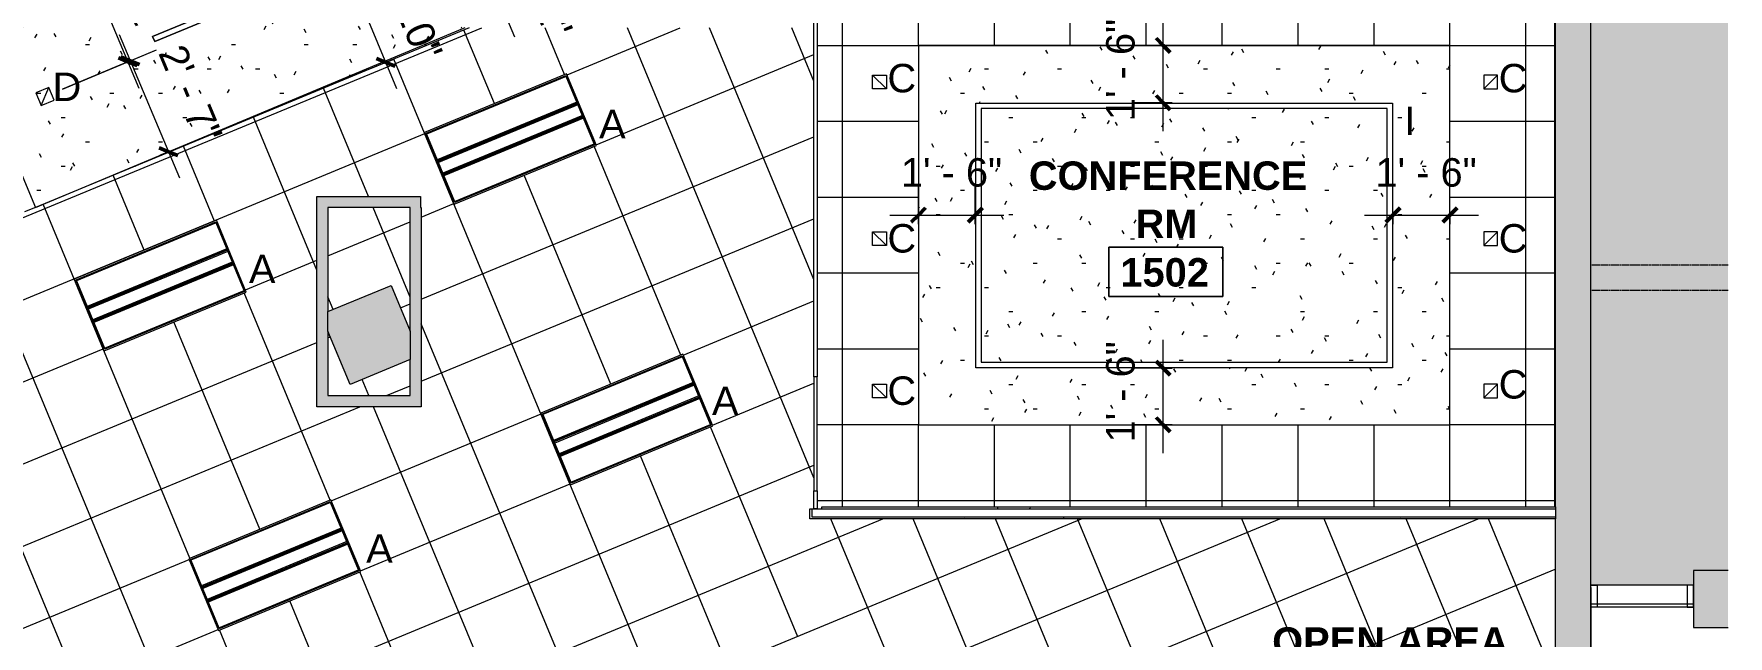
# Model space of a CAD drawing. Header units: inches. Extents: x 488 to 2071, y 800 to 2512.
# Drawn here: x 1535 to 2071, y 1372 to 1562 of the extents above; entities that cross this region are included whole.
import ezdxf

# ---------------------------------------------------------------- set-up
doc = ezdxf.new("R2010")
doc.units = ezdxf.units.IN
doc.header["$MEASUREMENT"] = 0
doc.linetypes.add('IMPORT-HIDDEN _2_', pattern=[0.375, 0.25, -0.125])
for name, color, linetype, lineweight in [('A-ANNO-DIMS', 211, 'Continuous', 9), ('A-ANNO-DIMS-96', 211, 'Continuous', 9), ('A-AREA-IDEN', 2, 'Continuous', 9), ('A-CLNG', 13, 'Continuous', 13), ('A-CLNG-PATT', 13, 'Continuous', 13), ('A-DETL-GENF', 92, 'Continuous', 9), ('A-Flor-Shel-Tptn', 8, 'Continuous', 9), ('A-GLAZ-CURT', 52, 'Continuous', 9), ('A-Glaz-Shel', 8, 'Continuous', 9), ('A-Glaz-Shel-Sill', 8, 'Continuous', 9), ('A-WALL', 113, 'Continuous', 9), ('A-Wall-Abov', 8, 'IMPORT-HIDDEN _2_', 9), ('A-WALL-PATT', 111, 'Continuous', 13), ('A-Wall-Shel', 8, 'Continuous', 9), ('A-Wall-Shel-Fill', 8, 'Continuous', 9), ('E-LITE-EQPM', 33, 'Continuous', 9), ('E-LITE-EQPM-IDEN', 33, 'Continuous', 9), ('I-WALL', 2, 'Continuous', 9), ('S-Cols', 8, 'Continuous', 9), ('S-Cols-Fill', 8, 'Continuous', 9)]:
    doc.layers.add(name, color=color, linetype=linetype, lineweight=lineweight)
doc.styles.add('Arial', font='arial.ttf', dxfattribs={"height": 9})
doc.styles.add('Swis721 Lt BT', font='swissl.ttf', dxfattribs={"height": 9})
doc.styles.add('Swis721 Lt BT_B', font='', dxfattribs={"height": 9})
doc.styles.get('Swis721 Lt BT_B').set_extended_font_data('Swis721 Lt BT', bold=True)
doc.dimstyles.new('OTJ_-_3_32__Linear__1_2__Tolerance', dxfattribs={"dimscale": 12, "dimtxt": 9.497835, "dimasz": 0.375, "dimexe": 0.75, "dimexo": 0.5, "dimgap": 0.5, "dimtad": 1, "dimdec": 1, "dimrnd": 0.5, "dimzin": 3, "dimdsep": 46, "dimlunit": 4, "dimtxsty": 'Swis721 Lt BT', "dimblk1": 'OBLIQUE', "dimblk2": 'OBLIQUE', "dimsah": 1, "dimcen": 0.09, "dimdle": 0.75, "dimazin": 0, "dimtfac": 1, "dimtdec": 4, "dimtix": 1, "dimtmove": 0, "dimatfit": 3, "dimfxl": 1, "dimtvp": 1, "dimfrac": 2, "dimtolj": 1, "dimtzin": 0, "dimarcsym": 2})
pattern_1 = [(0, (0, 0), (30.72, 7.68), [1.267, -21.773, 1.267, -21.773, -122.88]), (0, (0, 0), (30.72, 7.68), [-46.08, 1.267, -44.813, 1.267, -21.773, -53.76]), (0, (0, 0), (30.72, 7.68), [-115.2, 1.267, -14.093, 1.267, -37.133]), (120, (11.52, 3.84), (-22.011075, 22.7643), [1.267, -21.773, 1.267, -21.773, -122.88]), (120, (11.52, 3.84), (-22.011075, 22.7643), [-46.08, 1.267, -44.813, 1.267, -21.773, -53.76]), (120, (11.52, 3.84), (-22.011075, 22.7643), [-115.2, 1.267, -14.093, 1.267, -37.133]), (240, (15.36, 19.2), (-8.708925, -30.4443), [1.267, -21.773, 1.267, -21.773, -122.88]), (240, (15.36, 19.2), (-8.708925, -30.4443), [-46.08, 1.267, -44.813, 1.267, -21.773, -53.76]), (240, (15.36, 19.2), (-8.708925, -30.4443), [-115.2, 1.267, -14.093, 1.267, -37.133])]

# ---------------------------------------------------------------- blocks, each defined once
blk = doc.blocks.new('Revit Link EDITED_dwg-5488103-Level 1 REFLECTED CEILING PLAN')
at = {"layer": 'A-Wall-Shel-Fill'}
h = blk.add_hatch(color=7, dxfattribs=at)
h.paths.add_polyline_path([(1972.22, 1280.32), (2027.09, 1303.05), (2027.09, 1656.01), (2026.97, 1656.01), (2026.97, 1303.14), (1972.17, 1280.44)], flags=0)
h.paths.add_polyline_path([(2002.84, 1305.05), (2005.83, 1306.29), (2005.5, 1306.29), (2002.84, 1305.19)], flags=0)
h.paths.add_polyline_path([(2015.97, 1322.04), (2015.97, 1409.06), (2015.84, 1409.06), (2015.84, 1322.04)], flags=0)
h.paths.add_polyline_path([(2015.84, 1412.81), (2015.97, 1412.81), (2015.97, 1645.02), (2015.84, 1645.02), (2015.84, 1449.17)], flags=0)
at = {"layer": 'S-Cols-Fill'}
blk.add_hatch(color=7, dxfattribs=at).paths.add_polyline_path([(2059.59, 1374.68), (2070.51, 1374.68), (2070.51, 1392.68), (2059.59, 1392.68), (2059.59, 1388.04)], flags=0)
at = {"layer": 'A-Glaz-Shel', "color": 7}
blk.add_line((2059.59, 1382.04), (2027.09, 1382.04), dxfattribs=at)
at = {"layer": 'A-Glaz-Shel', "color": 7, "flags": 128}
for points in [[(2027.09, 1381.04), (2027.09, 1388.04), (2029.09, 1388.04), (2029.09, 1381.04)], [(2059.59, 1381.04), (2059.59, 1388.04), (2057.59, 1388.04), (2057.59, 1381.04)]]:
    blk.add_lwpolyline(points, close=True, dxfattribs=at)
at = {"layer": 'A-Glaz-Shel-Sill', "color": 7}
for p, q in [((2059.59, 1388.04), (2027.09, 1388.04)), ((2059.59, 1381.04), (2027.09, 1381.04))]:
    blk.add_line(p, q, dxfattribs=at)
at = {"layer": 'A-Wall-Abov', "color": 7}
for p, q in [((2070.51, 1489.3), (2027.09, 1489.3)), ((2070.51, 1481.29), (2027.09, 1481.29))]:
    blk.add_line(p, q, dxfattribs=at)
at = {"layer": 'A-Wall-Shel', "color": 7}
for p, q in [((2015.84, 1478.47), (2015.84, 1584.47)), ((2015.84, 1473.47), (2015.84, 1412.81))]:
    blk.add_line(p, q, dxfattribs=at)
at = {"layer": 'A-Wall-Shel', "color": 7, "flags": 128}
blk.add_lwpolyline([(1972.17, 1280.44), (1972.22, 1280.32), (2027.09, 1303.05), (2027.09, 1656.01), (2026.97, 1656.01)], dxfattribs=at)
blk.add_lwpolyline([(2027.09, 1387.3), (2027.09, 1303.05)], close=True, dxfattribs=at)
at = {"layer": 'S-Cols', "color": 7, "flags": 128}
blk.add_lwpolyline([(2070.51, 1392.68), (2059.59, 1392.68), (2059.59, 1374.68), (2070.51, 1374.68)], dxfattribs=at)
blk = doc.blocks.new('System Panel - Glazed-5474411-Level 1 REFLECTED CEILING PLAN')
at = {"layer": 'A-GLAZ-CURT', "lineweight": 13}
for p, q in [((-86.15, 0.75), (-86.15, 1.75)), ((-86.15, 1.75), (44.4, 1.75)), ((44.4, 0.75), (-86.15, 0.75)), ((44.4, 1.75), (44.4, 0.75)), ((80.4, 0.75), (80.4, 1.75)), ((80.4, 1.75), (86.15, 1.75)), ((86.15, 0.75), (80.4, 0.75)), ((86.15, 1.75), (86.15, 0.75))]:
    blk.add_line(p, q, dxfattribs=at)
at = {"layer": 'A-GLAZ-CURT'}
for p, q in [((80.4, 1.75), (44.4, 1.75)), ((44.4, 0.75), (80.4, 0.75))]:
    blk.add_line(p, q, dxfattribs=at)
blk = doc.blocks.new('L-Recessed Square Downlight - 4_ 2-5471035-Level 1 REFLECTED CEILING PLAN')
at = {"layer": 'E-LITE-EQPM'}
for p, q in [((-2.1875, -2.1875), (-2.1875, 2.1875)), ((-2.1875, 2.1875), (2.1875, 2.1875)), ((-2.1875, 2.1875), (2.1875, -2.1875)), ((2.1875, 2.1875), (2.1875, -2.1875)), ((2.1875, -2.1875), (-2.1875, -2.1875))]:
    blk.add_line(p, q, dxfattribs=at)
blk = doc.blocks.new('Lighting-Recessed-Axis-Sculpt - SCR-B4-300-80-35-F-4-5384504-Level 1 REFLECTED CEILING PLAN')
at = {"layer": 'A-DETL-GENF'}
for p, q in [((-24.085, -0.875), (-24.085, 0.875)), ((-24.085, 0.875), (24.085, 0.875)), ((24.085, 0.875), (-24.085, 0.875)), ((-24.085, 0.875), (-24.085, -0.875)), ((24.085, 0.875), (24.085, -0.875)), ((24.085, -0.875), (24.085, 0.875)), ((24.085, -0.875), (-24.085, -0.875)), ((-24.085, -0.875), (24.085, -0.875))]:
    blk.add_line(p, q, dxfattribs=at)
blk = doc.blocks.new('L-Recessed Square Downlight - 4_-4552743-Level 1 REFLECTED CEILING PLAN')
at = {"layer": 'E-LITE-EQPM'}
for p, q in [((-2.1875, -2.1875), (-2.1875, 2.1875)), ((-2.1875, 2.1875), (2.1875, 2.1875)), ((-2.1875, 2.1875), (2.1875, -2.1875)), ((2.1875, 2.1875), (2.1875, -2.1875)), ((2.1875, -2.1875), (-2.1875, -2.1875))]:
    blk.add_line(p, q, dxfattribs=at)
blk = doc.blocks.new('L-Recessed Square Downlight - 4_-5391201-Level 1 REFLECTED CEILING PLAN')
at = {"layer": 'E-LITE-EQPM'}
for p, q in [((2.1875, 2.1875), (-2.1875, 2.1875)), ((-2.1875, 2.1875), (-2.1875, -2.1875)), ((-2.1875, -2.1875), (2.1875, 2.1875)), ((2.1875, -2.1875), (2.1875, 2.1875)), ((-2.1875, -2.1875), (2.1875, -2.1875))]:
    blk.add_line(p, q, dxfattribs=at)
blk = doc.blocks.new('SCULPT_RECESSED_2X2 - SCR-B4-300-80-35-F-2x2-5383146-Level 1 REFLECTED CEILING PLAN')
at = {"layer": 'A-DETL-GENF'}
for p, q in [((-65.885, 41.885), (-65.885, -41.885)), ((65.885, 41.885), (-65.885, 41.885)), ((-64.135, -40.135), (-64.135, 40.135)), ((-64.135, 40.135), (64.135, 40.135)), ((64.135, 40.135), (64.135, -40.135)), ((65.885, -41.885), (65.885, 41.885)), ((-65.885, -41.885), (65.885, -41.885)), ((64.135, -40.135), (-64.135, -40.135))]:
    blk.add_line(p, q, dxfattribs=at)
blk = doc.blocks.new('L-Recessed-Axis-Plano - 2 X 4-4550867-Level 1 REFLECTED CEILING PLAN')
at = {"layer": 'E-LITE-EQPM'}
for p, q in [((23.91, 11.87), (-23.91, 11.87)), ((-23.91, 11.87), (-23.91, -11.88)), ((-23.87, -11.56), (-23.87, 11.56)), ((-23.87, 11.56), (23.88, 11.56)), ((23.88, 11.56), (23.88, -11.56)), ((23.91, -11.88), (23.91, 11.87)), ((-23.87, 2.74), (23.88, 2.74)), ((23.88, 2.51), (-23.87, 2.51)), ((-23.87, 2.3), (23.88, 2.3)), ((-23.87, 2.2), (23.88, 2.2)), ((-23.87, 1.83), (23.88, 1.83)), ((-23.87, -1.83), (23.88, -1.83)), ((-23.87, -2.2), (23.88, -2.2)), ((-23.87, -2.3), (23.88, -2.3)), ((-23.87, -2.51), (23.88, -2.51)), ((-23.87, -2.74), (23.88, -2.74)), ((-23.91, -11.88), (23.91, -11.88)), ((23.88, -11.56), (-23.87, -11.56))]:
    blk.add_line(p, q, dxfattribs=at)
blk = doc.blocks.new('DIMBLOCK41-Level 1 REFLECTED CEILING PLAN')
at = {"layer": 'A-ANNO-DIMS-96'}
for p, q in [((1685.9, 1601.76), (1664.25, 1592.69)), ((1687.1, 1561.43), (1669.07, 1604.47)), ((1672.55, 1596.17), (1685.9, 1601.76)), ((1675.75, 1566.44), (1691.92, 1573.21)), ((1683.62, 1569.73), (1675.75, 1566.44))]:
    blk.add_line(p, q, dxfattribs=at)
at = {"layer": 'A-ANNO-DIMS-96', "lineweight": 50}
for p, q in [((1672.55, 1596.17), (1669.6, 1597.38)), ((1672.55, 1596.17), (1675.49, 1594.97)), ((1683.62, 1569.73), (1680.68, 1570.94)), ((1683.62, 1569.73), (1686.57, 1568.53))]:
    blk.add_line(p, q, dxfattribs=at)
at = {"layer": 'A-ANNO-DIMS-96', "color": 0, "insert": (1685.18, 1612.65), "char_height": 9, "width": 59.1579, "attachment_point": 1, "rotation": 292.7241, "line_spacing_factor": 1.005062, "style": 'Swis721 Lt BT'}
blk.add_mtext('2\' - 4 1/2"', dxfattribs=at)
blk = doc.blocks.new('_Oblique')
at = {"color": 0, "linetype": 'ByBlock', "lineweight": -2}
blk.add_line((-0.5, -0.5), (0.5, 0.5), dxfattribs=at)
blk = doc.blocks.new('DIMBLOCK45-Level 1 REFLECTED CEILING PLAN')
at = {"layer": 'A-ANNO-DIMS-96'}
for p, q in [((1649.75, 1545.11), (1629.82, 1593.22)), ((1623.27, 1580.77), (1641.58, 1588.35)), ((1633.26, 1584.91), (1623.27, 1580.77)), ((1648.91, 1554.5), (1637.99, 1549.98)), ((1646.3, 1553.43), (1648.91, 1554.5))]:
    blk.add_line(p, q, dxfattribs=at)
at = {"layer": 'A-ANNO-DIMS-96', "lineweight": 50}
for p, q in [((1633.26, 1584.91), (1630.32, 1586.13)), ((1633.26, 1584.91), (1636.2, 1583.69)), ((1646.3, 1553.43), (1643.36, 1554.64)), ((1646.3, 1553.43), (1649.24, 1552.21))]:
    blk.add_line(p, q, dxfattribs=at)
at = {"layer": 'A-ANNO-DIMS-96', "color": 0, "insert": (1649.59, 1592.57), "char_height": 9, "width": 42.8759, "attachment_point": 1, "rotation": 292.5, "line_spacing_factor": 1.005062, "style": 'Swis721 Lt BT'}
blk.add_mtext('2\' - 10"', dxfattribs=at)
blk = doc.blocks.new('DIMBLOCK48-Level 1 REFLECTED CEILING PLAN')
at = {"layer": 'A-ANNO-DIMS-96'}
for p, q in [((1530.84, 1577.07), (1559.61, 1589.12)), ((1551.31, 1585.65), (1530.84, 1577.07)), ((1551.31, 1585.65), (1568.19, 1545.33)), ((1546.1, 1545.84), (1573.02, 1557.11)), ((1564.72, 1553.64), (1546.1, 1545.84))]:
    blk.add_line(p, q, dxfattribs=at)
at = {"layer": 'A-ANNO-DIMS-96', "lineweight": 50}
for p, q in [((1551.31, 1585.65), (1548.36, 1586.85)), ((1551.31, 1585.65), (1554.25, 1584.44)), ((1564.72, 1553.64), (1561.77, 1554.84)), ((1564.72, 1553.64), (1567.66, 1552.43))]:
    blk.add_line(p, q, dxfattribs=at)
at = {"layer": 'A-ANNO-DIMS-96', "color": 0, "insert": (1571.34, 1584.46), "char_height": 9, "width": 20.443, "attachment_point": 1, "rotation": 292.7241, "line_spacing_factor": 1.005062, "style": 'Swis721 Lt BT'}
blk.add_mtext('EQ', dxfattribs=at)
blk = doc.blocks.new('DIMBLOCK50-Level 1 REFLECTED CEILING PLAN')
at = {"layer": 'A-ANNO-DIMS-96'}
for p, q in [((1562.04, 1562.27), (1581.06, 1516.87)), ((1544.09, 1545), (1573.82, 1557.45)), ((1565.52, 1553.97), (1544.09, 1545)), ((1574.98, 1524.08), (1585.88, 1528.65)), ((1577.58, 1525.17), (1574.98, 1524.08))]:
    blk.add_line(p, q, dxfattribs=at)
at = {"layer": 'A-ANNO-DIMS-96', "lineweight": 50}
for p, q in [((1565.52, 1553.97), (1562.57, 1555.18)), ((1565.52, 1553.97), (1568.46, 1552.76)), ((1577.58, 1525.17), (1574.63, 1526.37)), ((1577.58, 1525.17), (1580.52, 1523.96))]:
    blk.add_line(p, q, dxfattribs=at)
at = {"layer": 'A-ANNO-DIMS-96', "color": 0, "insert": (1582.55, 1559.95), "char_height": 9, "width": 34.9159, "attachment_point": 1, "rotation": 292.7241, "line_spacing_factor": 1.005062, "style": 'Swis721 Lt BT'}
blk.add_mtext('2\' - 7"', dxfattribs=at)
blk = doc.blocks.new('DIMBLOCK51-Level 1 REFLECTED CEILING PLAN')
at = {"layer": 'A-ANNO-DIMS-96'}
for p, q in [((1891.95, 1531.69), (1891.95, 1567.81)), ((1894.77, 1558.81), (1882.95, 1558.81)), ((1891.95, 1558.81), (1894.77, 1558.81)), ((1894.77, 1540.69), (1882.95, 1540.69)), ((1891.95, 1540.69), (1894.77, 1540.69))]:
    blk.add_line(p, q, dxfattribs=at)
at = {"layer": 'A-ANNO-DIMS-96', "lineweight": 50}
for p, q in [((1891.95, 1558.81), (1889.7, 1561.06)), ((1891.95, 1558.81), (1894.2, 1556.56)), ((1891.95, 1540.69), (1889.7, 1542.94)), ((1891.95, 1540.69), (1894.2, 1538.44))]:
    blk.add_line(p, q, dxfattribs=at)
at = {"layer": 'A-ANNO-DIMS-96', "color": 0, "insert": (1873.93, 1535.2), "char_height": 9, "width": 34.9159, "attachment_point": 1, "rotation": 90, "line_spacing_factor": 1.005062, "style": 'Swis721 Lt BT'}
blk.add_mtext('1\' - 6"', dxfattribs=at)
blk = doc.blocks.new('DIMBLOCK52-Level 1 REFLECTED CEILING PLAN')
at = {"layer": 'A-ANNO-DIMS-96'}
for p, q in [((1891.95, 1429.81), (1891.95, 1465.69)), ((1894.77, 1456.69), (1882.95, 1456.69)), ((1891.95, 1456.69), (1894.77, 1456.69)), ((1894.77, 1438.81), (1882.95, 1438.81)), ((1891.95, 1438.81), (1894.77, 1438.81))]:
    blk.add_line(p, q, dxfattribs=at)
at = {"layer": 'A-ANNO-DIMS-96', "lineweight": 50}
for p, q in [((1891.95, 1456.69), (1889.7, 1458.94)), ((1891.95, 1456.69), (1894.2, 1454.44)), ((1891.95, 1438.81), (1889.7, 1441.06)), ((1891.95, 1438.81), (1894.2, 1436.56))]:
    blk.add_line(p, q, dxfattribs=at)
at = {"layer": 'A-ANNO-DIMS-96', "color": 0, "insert": (1873.93, 1433.2), "char_height": 9, "width": 34.9159, "attachment_point": 1, "rotation": 90, "line_spacing_factor": 1.005062, "style": 'Swis721 Lt BT'}
blk.add_mtext('1\' - 6"', dxfattribs=at)
blk = doc.blocks.new('DIMBLOCK53-Level 1 REFLECTED CEILING PLAN')
at = {"layer": 'A-ANNO-DIMS-96'}
for p, q in [((1814.59, 1502.31), (1814.59, 1514.13)), ((1832.59, 1502.31), (1832.59, 1514.13)), ((1805.59, 1505.13), (1841.59, 1505.13)), ((1814.59, 1505.13), (1814.59, 1502.31)), ((1832.59, 1505.13), (1832.59, 1502.31))]:
    blk.add_line(p, q, dxfattribs=at)
at = {"layer": 'A-ANNO-DIMS-96', "lineweight": 50}
for p, q in [((1814.59, 1505.13), (1812.34, 1502.88)), ((1814.59, 1505.13), (1816.84, 1507.38)), ((1832.59, 1505.13), (1830.34, 1502.88)), ((1832.59, 1505.13), (1834.84, 1507.38))]:
    blk.add_line(p, q, dxfattribs=at)
at = {"layer": 'A-ANNO-DIMS-96', "color": 0, "insert": (1809.05, 1523.14), "char_height": 9, "width": 34.9159, "attachment_point": 1, "line_spacing_factor": 1.005062, "style": 'Swis721 Lt BT'}
blk.add_mtext('1\' - 6"', dxfattribs=at)
blk = doc.blocks.new('DIMBLOCK54-Level 1 REFLECTED CEILING PLAN')
at = {"layer": 'A-ANNO-DIMS-96'}
for p, q in [((1964.59, 1502.31), (1964.59, 1514.13)), ((1982.59, 1502.31), (1982.59, 1514.13)), ((1955.59, 1505.13), (1991.59, 1505.13)), ((1964.59, 1505.13), (1964.59, 1502.31)), ((1982.59, 1505.13), (1982.59, 1502.31))]:
    blk.add_line(p, q, dxfattribs=at)
at = {"layer": 'A-ANNO-DIMS-96', "lineweight": 50}
for p, q in [((1964.59, 1505.13), (1962.34, 1502.88)), ((1964.59, 1505.13), (1966.84, 1507.38)), ((1982.59, 1505.13), (1980.34, 1502.88)), ((1982.59, 1505.13), (1984.84, 1507.38))]:
    blk.add_line(p, q, dxfattribs=at)
at = {"layer": 'A-ANNO-DIMS-96', "color": 0, "insert": (1959.05, 1523.14), "char_height": 9, "width": 34.9159, "attachment_point": 1, "line_spacing_factor": 1.005062, "style": 'Swis721 Lt BT'}
blk.add_mtext('1\' - 6"', dxfattribs=at)
blk = doc.blocks.new('Room Tag - Room Name and Number-3379422-Level 1 REFLECTED CEILING PLAN')
at = {"layer": 'A-AREA-IDEN'}
for p, q in [((-0.1881, -0.1636), (-0.1881, -0.0018)), ((-0.1881, -0.0018), (0.1869, -0.0018)), ((0.1869, -0.0018), (-0.1881, -0.0018)), ((-0.1881, -0.0018), (-0.1881, -0.1636)), ((0.1869, -0.0018), (0.1869, -0.1636)), ((0.1869, -0.1636), (0.1869, -0.0018)), ((0.1869, -0.1636), (-0.1881, -0.1636)), ((-0.1881, -0.1636), (0.1869, -0.1636))]:
    blk.add_line(p, q, dxfattribs=at)

msp = doc.modelspace()

# ---------------------------------------------------------------- hatches: boundary and pattern name
at = {"layer": 'A-CLNG-PATT'}
h = msp.add_hatch(dxfattribs=at)
h.set_pattern_fill('FP_5', color=256, style=0, pattern_type=2)
h.set_pattern_definition(pattern_1)
h.paths.add_polyline_path([(1535.52, 1507.54), (1672.67, 1564.35), (1781.24, 1564.37), (1781.24, 1584.5), (1780.3, 1584.5), (1780.3, 1588.25), (1805.24, 1588.25), (1805.24, 1769.17), (1703.95, 1727.21), (1704.12, 1726.81), (1699.37, 1724.84), (1699.29, 1725.02), (1617.09, 1690.97), (1670.22, 1564.12), (1666.76, 1562.67), (1602.71, 1715.59), (1471.81, 1661.35), (1535.52, 1507.55)], flags=0)
h.paths.add_polyline_path([(1573.22, 1560.04), (1572.55, 1561.66), (1617.06, 1580.09), (1617.73, 1578.47), (1599.99, 1571.13)], flags=0)
h.paths.add_polyline_path([(1691.46, 1604), (1663.59, 1670.57), (1665.2, 1671.25), (1693.08, 1604.68)], flags=0)
h.paths.add_polyline_path([(1555.49, 1605.48), (1554.82, 1607.1), (1599.32, 1625.53), (1599.99, 1623.91), (1572.72, 1612.62)], flags=0)
h.paths.add_polyline_path([(1737.71, 1623.34), (1709.83, 1689.91), (1711.44, 1690.59), (1739.32, 1624.02)], flags=0)
h.paths.add_polyline_path([(1783.9, 1642.81), (1756.02, 1709.37), (1757.63, 1710.05), (1785.51, 1643.48)], flags=0)
h.paths.add_polyline_path([(1535.81, 1650.12), (1535.14, 1651.73), (1579.64, 1670.17), (1580.31, 1668.55), (1562.38, 1661.12)], flags=0)
h.paths.add_polyline_path([(1702.51, 1730.68), (1805.24, 1773.25), (1805.24, 1799.21), (1692.85, 1752.66), (1701.87, 1730.88), (1702.35, 1731.08), (1702.43, 1730.88)], flags=0)
h = msp.add_hatch(dxfattribs=at)
h.set_pattern_fill('FP_13', color=256, style=0, pattern_type=2)
h.set_pattern_definition([(112.5, (1719.683, 1634.152), (22.1731, 9.1844), []), (22.5, (1719.683, 1634.152), (9.1844, -22.1731), [])])
h.paths.add_polyline_path([(1495.18, 965.76), (1520.47, 1007.38), (1520.42, 1007.42), (1521.83, 1009.49), (1521.9, 1009.49), (1550.86, 1048.07), (1550.82, 1048.11), (1552.41, 1050.04), (1552.46, 1050), (1585.04, 1085.64), (1585, 1085.68), (1586.77, 1087.44), (1586.81, 1087.4), (1622.68, 1119.73), (1622.65, 1119.78), (1624.58, 1121.36), (1624.62, 1121.31), (1663.44, 1150.03), (1663.41, 1150.08), (1665.49, 1151.46), (1665.52, 1151.42), (1706.94, 1176.25), (1706.91, 1176.3), (1709.12, 1177.48), (1709.14, 1177.43), (1746.19, 1194.97), (1743.76, 1200.84), (1745.52, 1201.6), (1744.14, 1204.82), (1742.42, 1204.08), (1739.96, 1210), (1756.13, 1216.7), (1762.17, 1202.11), (1969.11, 1287.83), (1967.97, 1290.6), (2002.84, 1305.05), (2002.84, 1322.04), (2015.84, 1322.04), (2015.84, 1409.06), (1780.3, 1409.06), (1780.3, 1412.19), (1781.59, 1412.19), (1781.59, 1564.44), (1781.24, 1564.44), (1781.24, 1564.37), (1781.11, 1564.35), (1672.67, 1564.35), (1532.07, 1506.11), (1467.75, 1659.69), (1348.08, 1610.12), (1358.61, 1584.7), (1268.78, 1547.45), (1299.54, 1473.19), (1299.48, 1473.17), (1301.6, 1468.06), (1377.13, 1436.77), (1377.19, 1436.93), (1381.81, 1435.01), (1381.77, 1434.82), (1517.37, 1376.19), (1527.89, 1401.58), (1531.35, 1400.15), (1520.47, 1373.86), (1518.04, 1374.87), (1371.65, 1021.44), (1495.18, 965.76)], flags=0)
h.paths.add_polyline_path([(1370.73, 1021.85), (1517.12, 1375.25), (1517, 1375.3), (1370.62, 1021.9)], flags=0)
h.paths.add_polyline_path([(1472.76, 1037.87), (1463.36, 1060.56), (1508.29, 1079.17), (1517.69, 1056.48), (1472.89, 1037.92)], flags=0)
h.paths.add_polyline_path([(1445.16, 1104.51), (1435.76, 1127.2), (1480.68, 1145.81), (1490.08, 1123.12), (1445.29, 1104.56)], flags=0)
h.paths.add_polyline_path([(1547.48, 1109.34), (1535.11, 1121.72), (1545.14, 1131.76), (1547.1, 1128.16), (1550.17, 1129.83), (1548.31, 1133.26), (1559.85, 1121.72), (1554, 1115.86), (1552.04, 1117.6), (1549.72, 1114.99), (1551.52, 1113.38), (1549.23, 1111.1)], flags=0)
h.paths.add_polyline_path([(1556.02, 1150.43), (1546.62, 1173.12), (1591.55, 1191.73), (1600.95, 1169.04), (1556.15, 1150.48)], flags=0)
h.paths.add_polyline_path([(1666.89, 1196.35), (1657.49, 1219.05), (1702.41, 1237.65), (1711.81, 1214.96), (1667.02, 1196.41)], flags=0)
h.paths.add_polyline_path([(1519.46, 1238.71), (1510.06, 1261.4), (1554.98, 1280.01), (1564.38, 1257.32), (1519.59, 1238.76)], flags=0)
h.paths.add_polyline_path([(1777.76, 1242.27), (1768.36, 1264.97), (1813.28, 1283.58), (1822.68, 1260.88), (1777.88, 1242.33)], flags=0)
h.paths.add_polyline_path([(1630.32, 1284.63), (1620.92, 1307.32), (1665.85, 1325.93), (1675.25, 1303.24), (1630.45, 1284.69)], flags=0)
h.paths.add_polyline_path([(1888.62, 1288.2), (1879.22, 1310.89), (1924.15, 1329.5), (1933.54, 1306.8), (1888.75, 1288.25)], flags=0)
h.paths.add_polyline_path([(1741.19, 1330.55), (1731.79, 1353.25), (1776.71, 1371.85), (1786.11, 1349.16), (1741.32, 1330.61)], flags=0)
h.paths.add_polyline_path([(1593.42, 1373.74), (1584.02, 1396.43), (1628.94, 1415.04), (1638.34, 1392.34), (1593.54, 1373.79)], flags=0)
h.paths.add_polyline_path([(1704.66, 1419.81), (1695.26, 1442.51), (1740.18, 1461.12), (1749.58, 1438.42), (1704.79, 1419.87)], flags=0)
h.paths.add_polyline_path([(1468.97, 1425.62), (1459.57, 1448.31), (1504.49, 1466.92), (1513.89, 1444.22), (1469.1, 1425.67)], flags=0)
h.paths.add_polyline_path([(1654, 1444.5), (1624.5, 1444.5), (1624.5, 1511), (1657.25, 1511), (1657.25, 1507.5), (1657.5, 1507.5), (1657.5, 1444.5), (1657.25, 1444.5)], flags=0)
h.paths.add_polyline_path([(1638.34, 1448), (1654, 1448), (1654, 1459.42), (1634.99, 1451.54), (1628, 1468.36), (1628, 1448)], flags=0)
h.paths.add_polyline_path([(1351.11, 1455.52), (1341.71, 1478.21), (1386.63, 1496.82), (1396.03, 1474.13), (1351.24, 1455.57)], flags=0)
h.paths.add_polyline_path([(1557.23, 1462.18), (1547.83, 1484.87), (1592.76, 1503.48), (1602.16, 1480.78), (1557.36, 1462.23)], flags=0)
h.paths.add_polyline_path([(1654, 1468.36), (1654, 1507.5), (1628, 1507.5), (1628, 1474.63), (1647.98, 1482.9), (1653.98, 1468.41)], flags=0)
h.paths.add_polyline_path([(1440.74, 1492.65), (1431.34, 1515.34), (1476.26, 1533.95), (1485.66, 1511.26), (1441.14, 1492.81)], flags=0)
h.paths.add_polyline_path([(1667.9, 1508.56), (1658.5, 1531.25), (1703.42, 1549.86), (1712.82, 1527.17), (1668.03, 1508.61)], flags=0)
h.paths.add_polyline_path([(1323.82, 1521.39), (1314.42, 1544.08), (1359.35, 1562.69), (1368.75, 1540), (1323.95, 1521.44)], flags=0)
h.paths.add_polyline_path([(1412.43, 1558.4), (1403.03, 1581.1), (1447.95, 1599.71), (1457.35, 1577.01), (1412.56, 1558.46)], flags=0)
h = msp.add_hatch(dxfattribs=at)
h.set_pattern_fill('FP_12', color=256, style=0, pattern_type=2)
h.set_pattern_definition([(0, (1886.595, 1534.813), (0, -24), []), (270, (1886.595, 1534.813), (-24, -1e-15), [])])
h.paths.add_polyline_path([(1782.59, 1412.19), (1784.05, 1412.19), (1784.05, 1412.81), (2015.59, 1412.81), (2015.59, 1584.47), (1954.16, 1584.47), (1950.75, 1583.06), (1950.16, 1584.47), (1782.59, 1584.47), (1782.59, 1412.81)], flags=0)
h.paths.add_polyline_path([(1924.15, 1438.81), (1814.59, 1438.81), (1814.59, 1558.81), (1982.59, 1558.81), (1982.59, 1438.81), (1936.66, 1438.81)], flags=0)
h.paths.add_polyline_path([(1965.43, 1588.22), (2015.59, 1588.22), (2015.58, 1645.02), (1908.3, 1645.02), (1908.3, 1588.22), (1948.61, 1588.22), (1944.63, 1597.84), (1959.41, 1603.96), (1965.53, 1589.18), (1963.22, 1588.22), (1964.71, 1588.22)], flags=0)
h.paths.add_polyline_path([(1944.63, 1606.67), (1934.28, 1606.67), (1934.28, 1631.24), (1982.91, 1631.24), (1982.91, 1606.67), (1944.93, 1606.67)], flags=0)
h = msp.add_hatch(dxfattribs=at)
h.set_pattern_fill('FP_1', color=256, style=0, pattern_type=2)
h.set_pattern_definition(pattern_1)
h.paths.add_polyline_path([(1982.59, 1438.81), (1982.59, 1558.81), (1814.59, 1558.81), (1814.59, 1438.81), (1872.7, 1438.81)], flags=0)
h.paths.add_polyline_path([(1964.48, 1456.81), (1832.71, 1456.81), (1832.71, 1540.58), (1964.48, 1540.58), (1964.48, 1458.56)], flags=0)
h.paths.add_polyline_path([(1834.46, 1458.56), (1962.73, 1458.56), (1962.73, 1538.83), (1834.46, 1538.83)], flags=0)
at = {"layer": 'A-DETL-GENF'}
msp.add_hatch(color=9, dxfattribs=at).paths.add_polyline_path([(2059.59, 1388.04), (2059.59, 1392.68), (2070.51, 1392.68), (2070.51, 1614.7), (2069.91, 1614.52), (2067.56, 1614.29), (2065.22, 1614.52), (2062.97, 1615.2), (2060.9, 1616.31), (2059.08, 1617.8), (2057.59, 1619.62), (2056.48, 1621.7), (2055.8, 1623.95), (2055.56, 1626.29), (2055.8, 1628.63), (2056.48, 1630.88), (2057.59, 1632.95), (2059.08, 1634.77), (2060.9, 1636.27), (2062.97, 1637.37), (2065.22, 1638.06), (2067.56, 1638.29), (2069.91, 1638.06), (2070.51, 1637.87), (2070.51, 1971.31), (2069.41, 1970.97), (2067.06, 1970.74), (2064.72, 1970.97), (2062.47, 1971.65), (2060.4, 1972.76), (2058.58, 1974.26), (2057.09, 1976.07), (2055.98, 1978.15), (2055.3, 1980.4), (2055.06, 1982.74), (2055.3, 1985.08), (2055.98, 1987.33), (2057.09, 1989.41), (2058.58, 1991.23), (2060.4, 1992.72), (2062.47, 1993.83), (2064.72, 1994.51), (2067.06, 1994.74), (2069.41, 1994.51), (2070.51, 1994.18), (2070.51, 2213.29), (2059.59, 2213.29), (2059.59, 2217.29), (2027.09, 2217.29), (2027.09, 1957.29), (2026.97, 1957.29), (2026.97, 1862.29), (2002.3, 1862.29), (2002.3, 1817.26), (1999.3, 1817.26), (1999.3, 1778.26), (2002.3, 1778.26), (2002.3, 1738.51), (1987.3, 1738.51), (1987.3, 1716.24), (1982.3, 1716.24), (1982.3, 1739.29), (1981.3, 1739.29), (1981.3, 1652.29), (1982.3, 1652.29), (1982.3, 1674.24), (1987.3, 1674.24), (1987.3, 1656.02), (2027.09, 1656.01), (2027.09, 1388.04)], flags=0)
at = {"layer": 'A-WALL'}
msp.add_hatch(color=250, dxfattribs=at).paths.add_polyline_path([(1634.99, 1451.54), (1654, 1459.42), (1653.98, 1468.41), (1647.98, 1482.9), (1628, 1474.63), (1628, 1468.41), (1634.42, 1452.91)], flags=0)
at = {"layer": 'A-WALL-PATT', "lineweight": 9}
h = msp.add_hatch(dxfattribs=at)
h.set_pattern_fill('FP_1', color=256, style=0, pattern_type=2)
h.set_pattern_definition(pattern_1)
h.paths.add_polyline_path([(1534.95, 1507.32), (1535.53, 1507.56), (1471.22, 1661.12), (1470.64, 1660.88), (1534.86, 1507.54)], flags=0)
for points in [[(2015.97, 1310.49), (2026.97, 1315.04), (2026.97, 1656.01), (2015.97, 1656.01), (2015.97, 1315.04)], [(1624.5, 1448), (1628, 1448), (1628, 1511), (1624.5, 1511), (1624.5, 1449.17)], [(1657.25, 1507.5), (1657.25, 1511), (1628, 1511), (1628, 1507.5), (1654, 1507.5)], [(1654, 1448), (1657.5, 1448), (1657.5, 1507.5), (1654, 1507.5), (1654, 1449.17)], [(1657.25, 1444.5), (1657.5, 1444.5), (1657.5, 1448), (1624.5, 1448), (1624.5, 1444.5), (1654, 1444.5)]]:
    msp.add_hatch(color=7, dxfattribs=at).paths.add_polyline_path(points, flags=0)
h = msp.add_hatch(dxfattribs=at)
h.set_pattern_fill('FP_1', color=256, style=0, pattern_type=2)
h.set_pattern_definition(pattern_1)
h.paths.add_polyline_path([(2015.97, 1409.06), (2015.97, 1409.69), (1780.92, 1409.69), (1780.92, 1409.06), (2015.84, 1409.06)], flags=0)
h = msp.add_hatch(dxfattribs=at)
h.set_pattern_fill('FP_1', color=256, style=0, pattern_type=2)
h.set_pattern_definition(pattern_1)
h.paths.add_polyline_path([(2015.97, 1412.19), (2015.97, 1412.81), (1784.05, 1412.81), (1784.05, 1412.19), (2015.84, 1412.19)], flags=0)

# ---------------------------------------------------------------- linework, layer by layer
at = {"layer": 'A-CLNG'}
for p, q in [((2015.59, 1584.47), (2015.59, 1412.81)), ((1672.67, 1564.35), (1535.52, 1507.54)), ((1535.53, 1507.56), (1671.34, 1564.44)), ((1982.59, 1558.81), (1814.59, 1558.81)), ((1814.59, 1558.81), (1814.59, 1438.81)), ((1982.59, 1438.81), (1982.59, 1558.81)), ((1703.42, 1549.86), (1658.5, 1531.25)), ((1712.82, 1527.17), (1703.42, 1549.86)), ((1658.5, 1531.25), (1667.9, 1508.56)), ((1667.9, 1508.56), (1712.82, 1527.17)), ((1592.76, 1503.48), (1547.83, 1484.87)), ((1602.16, 1480.78), (1592.76, 1503.48)), ((1547.83, 1484.87), (1557.23, 1462.18)), ((1557.23, 1462.18), (1602.16, 1480.78)), ((1740.18, 1461.12), (1695.26, 1442.51)), ((1749.58, 1438.42), (1740.18, 1461.12)), ((1695.26, 1442.51), (1704.66, 1419.81)), ((1704.66, 1419.81), (1749.58, 1438.42)), ((1814.59, 1438.81), (1982.59, 1438.81)), ((1628.94, 1415.04), (1584.02, 1396.43)), ((1638.34, 1392.34), (1628.94, 1415.04)), ((2015.84, 1409.06), (2015.84, 1322.04)), ((1584.02, 1396.43), (1593.42, 1373.74)), ((1593.42, 1373.74), (1638.34, 1392.34))]:
    msp.add_line(p, q, dxfattribs=at)
at = {"layer": 'A-WALL', "color": 55, "lineweight": 20}
for p, q in [((2026.97, 1656.01), (2026.97, 1303.14)), ((2015.97, 1412.81), (2015.97, 1645.02)), ((1628, 1474.63), (1647.98, 1482.9)), ((1647.98, 1482.9), (1654, 1468.36)), ((1634.99, 1451.54), (1628, 1468.41)), ((1654, 1459.42), (1634.99, 1451.54)), ((2015.97, 1310.49), (2015.97, 1409.06))]:
    msp.add_line(p, q, dxfattribs=at)
at = {"layer": 'A-WALL'}
for p, q in [((1628, 1468.41), (1628, 1474.63)), ((1654, 1468.36), (1654, 1459.42))]:
    msp.add_line(p, q, dxfattribs=at)
at = {"layer": 'A-WALL', "lineweight": 13}
for p, q in [((1780.92, 1412.19), (1780.92, 1409.69)), ((1780.92, 1409.69), (2015.97, 1409.69)), ((1784.05, 1412.19), (2015.97, 1412.19)), ((2015.97, 1412.81), (2015.97, 1409.06))]:
    msp.add_line(p, q, dxfattribs=at)
at = {"layer": 'I-WALL', "lineweight": 13}
for p, q in [((1471.22, 1661.12), (1535.53, 1507.56)), ((1535.53, 1507.56), (1532.07, 1506.11)), ((1780.3, 1409.06), (1780.3, 1412.19)), ((1780.3, 1412.19), (1784.05, 1412.19)), ((2015.97, 1409.06), (1780.3, 1409.06)), ((1784.05, 1412.19), (1784.05, 1412.81)), ((1784.05, 1412.81), (2015.97, 1412.81))]:
    msp.add_line(p, q, dxfattribs=at)
at = {"layer": 'I-WALL', "color": 55, "lineweight": 20}
for p, q in [((1624.5, 1444.5), (1624.5, 1511)), ((1624.5, 1511), (1657.25, 1511)), ((1657.25, 1511), (1657.25, 1507.5)), ((1628, 1507.5), (1628, 1474.63)), ((1654, 1507.5), (1628, 1507.5)), ((1654, 1468.36), (1654, 1507.5)), ((1657.25, 1507.5), (1657.5, 1507.5)), ((1657.5, 1507.5), (1657.5, 1444.5)), ((1628, 1468.41), (1628, 1448)), ((1654, 1448), (1654, 1459.42)), ((1628, 1448), (1654, 1448)), ((1657.5, 1444.5), (1624.5, 1444.5))]:
    msp.add_line(p, q, dxfattribs=at)

# ---------------------------------------------------------------- block references
at = {"layer": 'A-AREA-IDEN', "xscale": 95.99999999999994, "yscale": 95.99999999999994, "zscale": 95.99999999999994}
msp.add_blockref('Room Tag - Room Name and Number-3379422-Level 1 REFLECTED CEILING PLAN', (1892.86, 1495.12), dxfattribs=at)
at = {"layer": 'A-Flor-Shel-Tptn', "color": 7}
msp.add_blockref('Revit Link EDITED_dwg-5488103-Level 1 REFLECTED CEILING PLAN', (0, 0), dxfattribs=at)
at = {"layer": 'A-GLAZ-CURT', "rotation": 269.9999999999999}
msp.add_blockref('System Panel - Glazed-5474411-Level 1 REFLECTED CEILING PLAN', (1780.84, 1498.34), dxfattribs=at)
at = {"layer": 'E-LITE-EQPM', "extrusion": (0, 0, -1)}
for name, p, rotation in [('Lighting-Recessed-Axis-Sculpt - SCR-B4-300-80-35-F-4-5384504-Level 1 REFLECTED CEILING PLAN', (-1595.14, 1570.06), 157.5000000000003), ('L-Recessed-Axis-Plano - 2 X 4-4550867-Level 1 REFLECTED CEILING PLAN', (-1685.66, 1529.21), 337.5000000000005), ('L-Recessed Square Downlight - 4_-4552743-Level 1 REFLECTED CEILING PLAN', (-1995.47, 1547.25), 180), ('L-Recessed Square Downlight - 4_ 2-5471035-Level 1 REFLECTED CEILING PLAN', (-1538.55, 1542.68), 157.2758978482566), ('L-Recessed-Axis-Plano - 2 X 4-4550867-Level 1 REFLECTED CEILING PLAN', (-1575, 1482.83), 337.5000000000005), ('L-Recessed Square Downlight - 4_-4552743-Level 1 REFLECTED CEILING PLAN', (-1995.47, 1497.69), 180), ('L-Recessed-Axis-Plano - 2 X 4-4550867-Level 1 REFLECTED CEILING PLAN', (-1722.42, 1440.46), 337.5000000000005), ('L-Recessed Square Downlight - 4_-4552743-Level 1 REFLECTED CEILING PLAN', (-1995.47, 1449.5), 180), ('L-Recessed-Axis-Plano - 2 X 4-4550867-Level 1 REFLECTED CEILING PLAN', (-1611.18, 1394.39), 337.5000000000005)]:
    msp.add_blockref(name, p, dxfattribs=dict(at, rotation=rotation))
for name, p in [('L-Recessed Square Downlight - 4_-5391201-Level 1 REFLECTED CEILING PLAN', (-1802.28, 1547.25)), ('SCULPT_RECESSED_2X2 - SCR-B4-300-80-35-F-2x2-5383146-Level 1 REFLECTED CEILING PLAN', (-1898.59, 1498.69)), ('L-Recessed Square Downlight - 4_-5391201-Level 1 REFLECTED CEILING PLAN', (-1802.28, 1497.69)), ('L-Recessed Square Downlight - 4_-5391201-Level 1 REFLECTED CEILING PLAN', (-1802.28, 1449.5))]:
    msp.add_blockref(name, p, dxfattribs=at)

# ---------------------------------------------------------------- texts
at = {"layer": 'A-AREA-IDEN', "char_height": 9, "attachment_point": 1, "style": 'Swis721 Lt BT_B'}
for s, insert, width in [('CONFERENCE', (1849.5, 1522.11), 104.838), ('RM', (1883.25, 1506.86), 23.331), ('1502', (1878.45, 1491.52), 33.936), ('OPEN AREA', (1926.41, 1374.7), 86.658)]:
    msp.add_mtext(s, dxfattribs=dict(at, insert=insert, width=width))
at = {"layer": 'E-LITE-EQPM-IDEN', "char_height": 9, "attachment_point": 1, "style": 'Arial'}
for s, insert, width in [('C', (1804.81, 1552.96), 11.211), ('C', (1998, 1552.96), 11.211), ('D', (1540.95, 1550.21), 11.211), ('A', (1713.69, 1538.44), 10.302), ('I', (1968.21, 1539.44), 3.939), ('C', (1804.81, 1502.28), 11.211), ('C', (1998, 1502.28), 11.211), ('A', (1603.02, 1492.6), 10.302), ('C', (1804.81, 1454.09), 11.211), ('C', (1998, 1456.09), 11.211), ('A', (1749.36, 1450.88), 10.302), ('A', (1640.07, 1404.16), 10.302)]:
    msp.add_mtext(s, dxfattribs=dict(at, insert=insert, width=width))

# ---------------------------------------------------------------- dimensions: what is measured, and where the dimension line sits
at = {"layer": 'A-ANNO-DIMS'}
for base, p1, p2, angle, override, picture, middle in [((1672.55, 1596.17), (1670.22, 1564.12), (1691.43, 1604.08), 292.7241, {"dimpost": '<>', "dimfxl": 45.243773}, 'DIMBLOCK41-Level 1 REFLECTED CEILING PLAN', (1688.36, 1587.26)), ((1633.26, 1584.91), (1643.36, 1552.21), (1617.73, 1578.47), 292.5, {"dimpost": '<>', "dimfxl": 36.702176}, 'DIMBLOCK45-Level 1 REFLECTED CEILING PLAN', (1649.6, 1573.23)), ((1891.95, 1558.81), (1888.77, 1540.69), (1888.77, 1558.81), 90, {"dimpost": '<>', "dimfxl": 18.120912}, 'DIMBLOCK51-Level 1 REFLECTED CEILING PLAN', (1881.32, 1549.75)), ((1577.58, 1525.17), (1538.55, 1542.68), (1580.51, 1526.4), 292.7241, {"dimpost": '<>', "dimfxl": 45.009762}, 'DIMBLOCK50-Level 1 REFLECTED CEILING PLAN', (1581.23, 1543.63)), ((1891.95, 1456.69), (1888.77, 1438.81), (1888.77, 1456.69), 90, {"dimpost": '<>', "dimfxl": 17.879088}, 'DIMBLOCK52-Level 1 REFLECTED CEILING PLAN', (1881.32, 1447.75))]:
    dim = msp.add_linear_dim(base=base, p1=p1, p2=p2, angle=angle, dimstyle='OTJ_-_3_32__Linear__1_2__Tolerance', override=override, dxfattribs=at)
    dim.commit()
    dim.dimension.update_dxf_attribs({"geometry": picture, "text_midpoint": middle})
dim = msp.add_linear_dim(base=(1564.72, 1553.64), p1=(1525.31, 1574.76), p2=(1540.57, 1543.52), angle=292.7241, text='EQ', dimstyle='OTJ_-_3_32__Linear__1_2__Tolerance', override={"dimpost": '<>', "dimfxl": 34.762105}, dxfattribs=at)
dim.commit()
dim.dimension.update_dxf_attribs({"geometry": 'DIMBLOCK48-Level 1 REFLECTED CEILING PLAN', "text_midpoint": (1568.11, 1573.87)})
for base, p1, p2, picture, middle in [((1832.59, 1505.13), (1814.59, 1508.31), (1832.59, 1508.31), 'DIMBLOCK53-Level 1 REFLECTED CEILING PLAN', (1823.59, 1515.75)), ((1982.59, 1505.13), (1964.59, 1508.31), (1982.59, 1508.31), 'DIMBLOCK54-Level 1 REFLECTED CEILING PLAN', (1973.59, 1515.75))]:
    dim = msp.add_linear_dim(base=base, p1=p1, p2=p2, dimstyle='OTJ_-_3_32__Linear__1_2__Tolerance', override={"dimpost": '<>', "dimfxl": 18}, dxfattribs=at)
    dim.commit()
    dim.dimension.update_dxf_attribs({"geometry": picture, "text_midpoint": middle})

doc.saveas('drawing.dxf')
